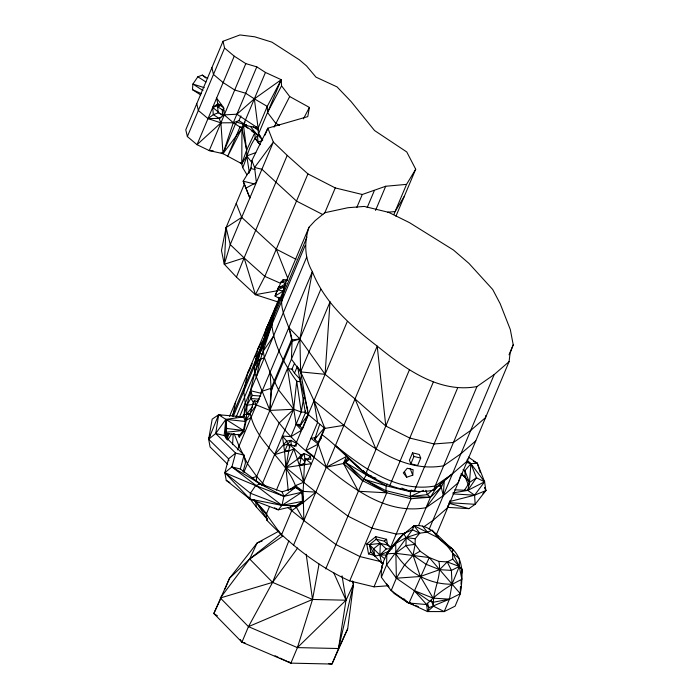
<?xml version="1.0" encoding="UTF-8"?>
<svg xmlns="http://www.w3.org/2000/svg" width="699" height="699" viewBox="0 0 699 699"><rect width="100%" height="100%" fill="white"/><g stroke="black" fill="none" stroke-linecap="round" stroke-linejoin="round"><path stroke-width="1.05" d="M381.086 561.716L359.95 556.579L335.966 544.565L303.89 520.554L303.086 491.397L303.628 482.284L314.078 457.443L318.22 444.127L324.825 428.417L313.991 400.719L300.631 371.894L291.422 359.164L292.06 341.121C290.889 325.856 278.831 311.894 282.204 296.14L281.382 298.097L283.462 292.977L285.489 283.191L286.144 283.418L281.103 281.95L278.866 287.28M225.62 437.889L225.847 419.383L218.647 414.734L212.181 419.147L208.669 439.225L210.076 446.958L227.673 464.285M460.423 586.749L460.326 593.739L455.101 606.164L444.223 611.59L427.465 611.564L409.02 603.036L391.143 590.629L381.401 577.252C379.601 555.251 398.054 537.977 414.114 525.735C431.134 523.542 440.58 539.881 452.375 548.846C464.73 560.581 462.458 578.527 460.326 593.739L449.448 599.165L429.099 607.676L427.465 611.564L426.617 604.548L414.245 590.611L396.368 578.204L386.626 564.827L386.8 553.835L403.568 533.643L412.427 529.755L414.114 525.735L437.679 537.566L452.375 548.846L453.293 550.812M391.143 590.629L396.368 578.204L404.284 565.334L413.022 555.242L415.127 544.364L415.215 538.746L419.688 533.188L427.395 532.131L432.34 530.165L437.679 537.566L447.884 546.679L452.865 553.529L459.295 566.478L461.864 579.322C448.907 585.579 436.377 593.905 426.617 604.548L409.02 603.036L429.247 557.549L420.099 551.188L415.127 544.364L406.102 537.61L403.568 533.643L406.171 532.542M461.724 573.669L462.013 569.44L452.769 559.13L452.375 548.846L447.884 546.679M274.462 310.784L266.153 329.194L264.126 338.98L254.724 372.882L247.018 405.193L246.249 420.361L243.829 431.554L239.207 437.137L238.097 434.306M404.835 533.372L396.211 534.036L371.912 528.129L347.927 516.107L315.852 492.105L303.628 482.284L304.353 465.141L305.288 458.658L311.003 459.357L310.225 456.202L304.048 453.537L301.007 455.066L297.424 459.313L285.917 467.491L288.241 490.733M278.106 301.985L255.415 294.672L236.437 277.11L224.327 264.239L226.092 227.559L244.65 183.418M475.783 440.851L460.903 453.738L443.673 465.77C405.638 472.795 371.798 447.858 343.925 425.324L324.825 428.417L308.189 414.507L308.294 412.34M306.127 412.279L301.243 412.034L293.65 409.264L269.875 410.409L254.724 372.882L254.218 366.617L258.071 348.417L264.405 338.482L262.859 346.049L263.261 351.116L264.388 357.731L270.076 372.226L271.09 388.478L269.875 410.409C282.186 428.172 296.638 444.555 314.078 457.443C346.04 482.642 381.977 515.6 426.049 507.701L443.28 495.67L458.16 482.782L460.527 475.766M387.263 484.075L386.189 485.831L385.909 490.663L386.757 492.812L349.718 580.93C318.394 566.714 290.723 544.923 266.887 520.283L266.302 514.149L269.526 506.487M232.557 444.669L233.213 433.773M275.694 306.485L274.139 312.636L263.602 340.404L271.841 324.686L274.139 312.636L283.2 291.081L285.489 283.191L283.2 291.081L283.462 292.977L281.636 301.383M412.76 475.206L413.118 469.676L407.272 468.26L403.314 472.908L406.704 477.225L412.76 475.206L410.138 468.522M256.306 481.847L256.682 476.438L279.084 423.14L293.65 409.264L296.717 381.208C284.598 364.66 273.991 345.376 271.841 324.686L262.955 347.237L256.262 358.753L232.243 415.879M460.842 586.347L460.326 593.739L429.247 557.549L395.555 553.302L386.8 553.835L403.568 533.643M460.991 584.233L461.279 580.004M225.943 438.02L226.651 428.461L225.847 419.383L243.567 416.919L247.018 405.193L252.383 395.451L250.522 390.715L260.648 393.179L261.907 390.182M436.167 535.102L509.082 361.645L510.087 353.318L513.215 344.799L510.322 329.57L500.196 303.75L492.699 289.491L468.924 263.374L453.459 250.032L409.492 222.649L388.618 212.33L364.319 206.432L347.997 207.708L324.852 212.697L315.013 220.762L308.984 227.289C304.126 242.09 304.353 257.844 312.357 271.658L299.906 338.971L291.483 339.959L271.09 388.478L270.967 390.016L271.658 389.631L292.06 341.121L288.853 327.56L299.906 338.971L325.087 374.315L355.022 398.928L385.796 426.032L409.78 438.055L434.079 443.961L453.468 442.476L470.698 430.444L485.578 417.556L485.831 415.468M258.176 401.977L254.357 400.483L253.055 403.594L269.875 410.409L271.78 388.094L262.09 391.239M291.483 339.959L291.361 341.505L299.906 338.971L300.631 371.894L308.189 414.507M253.055 403.594L250.216 413.354C256.035 442.738 285.105 458.57 295.432 485.648L295.494 487.308L301.977 492.166L303.567 502.223L296.324 505.613L278.254 509.833L249.971 499.077L250.425 493.249L255.624 485.63L260.308 483.865L282.134 491.851L295.494 487.308L303.086 491.397L315.852 492.105L303.567 502.223L291.675 510.742L281.435 535.093L266.302 514.149L254.952 501.323M447.316 507.36L468.933 508.636L475.163 504.311L474.586 495.189L467.788 490.392L469.475 482.493L470.916 463.725L466.932 460.091M200.648 94.915L192.443 89.638L192.915 84.055L197.852 76.776L202.352 75.099L207.76 78.585M243.051 471.816L245.454 462.913L244.065 455.145L224.161 435.564L225.847 419.383L245.34 421.445L250.216 413.354L256.21 405.21L254.357 400.483M225.436 437.312L225.655 435.294M252.208 363.655L247.621 373.266L243.768 391.457L245.305 403.14L244.038 414.708L246.249 420.361L250.993 417.635M461.663 572.516L462.013 569.44L461.095 567.483M254.838 184.02L243.173 181.181L249.849 197.966L243.173 181.181L250.906 168.546L251.858 160.525L267.874 128.17L307.77 116.619L309.412 107.428L289.692 96.541L281.557 85.846L281.251 79.703L265.454 72.443L256.795 66.859L245.812 63.618L234.244 56.173L224.58 48.039L222.998 41.276L239.932 34.95L254.707 36.802L271.911 42.141L299.373 59.826L306.573 65.951L315.939 77.126L337.049 86.894L351.073 101.547L374.55 130.538L406.774 151.971L415.704 169.21L395.949 216.209M437.679 537.566L437.871 535.932M424.214 526.53L432.838 520.519L447.718 507.631L447.963 505.543M467.552 458.955L467.299 461.034L433.397 490.209C409.509 495.049 386.136 485.438 365.726 473.773C350.627 461.384 337.879 446.425 322.134 434.813M278.988 531.1L257.136 542.957L229.499 578.326L213.824 613.504L241.933 642.18L290.889 663.133L331.981 664.05L347.665 628.89L353.502 584.198L352.619 581.122M228.923 460.746L228.573 458.815L208.669 439.225L215.729 433.511L218.647 414.734L243.567 416.919L245.34 421.445L243.392 430.453L239.687 434.892L239.207 437.137M328.783 663.692L331.981 664.05L338.508 648.523L346.014 600.196L353.502 584.198L352.2 581.21M292.846 369.308L287.507 368.478L296.105 424.267L301.584 430.226L290.88 436.692L301.243 412.034L303.777 397.355M235.659 401.715L232.828 415.984M319.041 564.102L312.532 599.462L297.416 647.606L290.889 663.133L280.002 658.082M288.608 450.401L274.567 454.673L286.704 441.095L290.898 440.344L296.656 443.498L296 446.189L289.867 444.721L285.917 467.491L303.628 482.284L295.432 485.648L289.84 489.606M296.079 259.346L276.28 249.185L241.688 217.38L226.092 227.559L221.461 250.513L224.327 264.239L244.108 257.887L287.202 155.388L273.335 142.089L267.874 128.17L264.912 135.222M303.628 482.284L299.487 465.586L301.173 457.478L301.007 455.066L289.867 444.721M256.402 376.744L260.439 359.277L271.841 324.686M262.142 541.026L257.136 542.957L249.683 558.982L220.351 597.968L248.46 626.645L297.416 647.606L338.508 648.523L353.502 584.198M295.432 485.648L303.086 491.397L301.977 492.166L302.387 501.332L296.324 505.613L281.968 505.386L249.971 499.077L226.249 480.396L224.851 472.664L231.902 466.949L235.624 453.101L215.729 433.511L225.847 419.383L243.392 430.453L243.829 431.554M262.038 485.054L240.342 468.994L244.065 455.145L235.624 453.101L228.573 458.815L224.851 472.664L249.971 499.077M427.465 611.564L433.502 606.216C432.043 591.048 442.214 576.858 438.876 561.393L429.247 557.549M226.45 438.264L227.944 433.17M224.327 264.239L230.251 244.589L273.335 142.089L254.585 167.489L256.367 182.465L245.908 188.145M264.239 335.179L266.153 329.194L279.714 298.508M447.718 507.631L449.973 500.633M246.948 174.75L242.71 167.629L241.767 163.749L222.981 153.64L233.3 122.736L256.795 66.859M319.688 424.354L314.629 439.488L318.255 442.432L321.453 438.063M278.621 286.992L275.048 296.035L283.2 291.081L277.652 289.823L284.633 286.808L278.621 286.992L275.048 296.035L279.932 298.84L278.814 297.232M325.734 568.907L362.772 480.798L367.325 473.206M468.426 485.543L469.475 482.493L476.421 477.766L484.599 481.803L485.866 490.567L475.163 504.311L449.282 502.695M242.71 167.629C247.525 156.864 249.63 141.626 259.268 134.269M244.982 122.124L243.401 124.903L254.969 132.347L246.642 150.119L241.767 163.749L240.107 162.535M210.242 435.215L208.669 439.225L218.647 414.734M288.87 540.746L272.601 582.372L248.46 626.645L241.933 642.18L245.069 642.975M264.126 338.98L256.262 358.753L306.966 237.075M236.437 277.11L244.108 257.887L230.251 244.589L226.092 227.559M297.722 367.158L305.428 412.838L308.635 414.131L302.527 428.976L299.81 426.006L296.105 424.267L300.981 424.511M305.288 458.658L311.466 463.655L285.917 467.491L284.598 451.633L287.752 444.057L290.898 440.344L291.3 445.42M262.78 140.018L258.403 134.26L281.251 79.703L254.357 98.839L236.882 114.225L224.265 114.872L219.11 118.376L208.005 118.603L198.333 110.468L196.751 103.705M222.998 41.276L185.785 129.796L187.367 136.558L197.031 144.693L209.254 150.591L222.981 153.64L241.968 128.319L265.454 72.443M187.367 136.558L224.58 48.039M234.244 56.173L197.031 144.693L220.91 122.849L233.3 122.736L238.953 120.639L240.937 115.912M245.812 63.618L209.254 150.591L213.309 150.888M221.102 152.819L222.981 153.64L235.397 124.099L236.891 122.15L242.3 123.872L243.741 126.143M248.87 173.396L251.395 167.376M274.017 127.166L289.692 96.541M287.202 155.388L307.927 173.894L264.842 276.393L255.415 294.672L277.826 290.662M282.501 281.417L283.244 279.635L287.324 279.836M229.517 416.324L279.364 297.757M283.855 287.079L308.984 227.289M233.457 415.984L305.14 245.48M226.677 439.592L229.097 433.843M236.026 417.355L260.439 359.277L264.388 357.731M324.694 213.09L335.267 187.926L362.274 194.488L385.699 186.257L406.547 184.37L415.704 169.21M239.53 416.875L306.669 257.162M237.424 449.92L312.357 271.658C324.659 303.165 351.108 326.005 377.215 346.127C405.088 368.653 438.928 393.589 476.963 386.564L494.202 374.542L509.082 361.645M243.846 472.332L320.797 289.281M356.77 207.577L362.274 194.488M367.185 207.586L374.376 190.477M307.857 410.96L300.098 379.251L301.662 375.52M375.546 210.416L385.699 186.257M261.802 485.036L293.65 409.264L278.525 389.85L270.076 372.226M225.008 589.004L229.499 578.326L249.683 558.982L280.972 534.08M276.428 490.06L293.755 448.854L288.591 451.196L284.598 451.633L282.396 436.036L291.352 436.665M296.359 442.642L347.281 321.514M393.86 214.541L406.547 184.37M293.659 544.905L377.215 346.127L385.796 426.032M371.623 476.002L365.726 473.773L335.433 445.516C363.314 468.05 397.146 492.978 435.189 485.954L452.419 473.931L444.319 480.222L441.366 487.247L430.444 497.234L411.064 498.719L386.757 492.812L358.377 491.257L343.489 463.472L346.433 456.456L326.293 467.255L318.22 444.127L310.985 438.229L315.205 437.731M409.291 370.129L365.726 473.773L362.999 470.523M389.71 485.796L433.275 382.152M412.532 452.83L409.422 460.222L410.846 463.848L417.6 465.482L420.702 458.09L419.286 454.472L412.532 452.83L413.957 456.456L410.846 463.848M349.718 580.93L374.017 586.837L382.204 567.352M390.444 547.771L411.064 498.719L410.217 496.561L410.488 491.738L411.571 489.982M410.06 490.252L414.009 491.703L457.583 388.05M394.341 545.84L395.547 542.974M381.401 577.252L386.626 564.827L412.427 529.755L419.688 533.188L406.102 537.61L395.678 543.411L396.368 578.204L420.387 576.492L439.601 569.659L451.397 570.393L459.295 566.478L459.418 558.545L452.865 553.529M418.526 525.587L430.444 497.234L436.866 486.775M476.963 386.564L433.397 490.209L444.319 480.222L443.28 495.67L440.326 483.009M429.125 529.353L494.202 374.542M509.021 354.786L513.215 344.799M318.255 442.432L324.843 427.29L314.629 439.488L316.35 436.709M294.506 363.297L291.876 369.273L294.462 373.126L300.098 379.251M294.462 373.126L297.521 366.154M275.336 308.844L276.647 305.944M220.683 598.763L213.824 613.504L217.424 615.828M338.508 648.523L347.665 628.89M274.139 312.636L266.153 329.194L267.49 327.744M281.251 79.703L267.245 106.397L258.106 128.144L258.403 134.26L260.736 136.331M279.434 125.287L275.677 123.216L267.542 112.522L281.557 85.846M303.41 118.856L309.412 107.428M250.085 368.609L247.621 373.266L249.753 369.491M404.284 196.384L395.118 211.552L387.823 212.208M211.893 67.681L213.483 74.444L223.147 82.578L234.715 90.022L245.69 93.264L254.357 98.839L258.106 128.144L243.401 124.903L246.642 150.119L246.764 155.956L241.767 163.749L241.968 128.319L233.3 122.736L224.265 114.872L223.628 107.629L216.62 98.105L217.826 103.906L223.628 107.629M464.398 490.375L469.475 482.493L464.844 470.715L463.061 469.475M254.218 366.617L258.385 360.422L260.439 359.277M227.559 440.117L231.605 434.149M263.261 351.116L273.37 336.368M297.643 548.007L272.601 582.372L220.351 597.968M305.227 464.066L299.487 465.586L297.424 459.313L301.173 457.478L304.048 453.537L305.236 460.536M307.892 459.374L310.225 456.202M308.635 414.131L299.81 426.006L305.428 412.838L305.384 410.715M426.049 507.701L441.366 487.247L439.453 484.879M242.046 417.093L244.038 414.708L246.476 414.367L252.365 406.844M326.293 467.255L343.489 463.472L348.085 457.609M381.575 566.26L382.921 564.591M294.139 446.486L296.656 443.498M254.401 357.145L255.694 355.721M266.887 520.283L267.516 519.593L255.668 501.349L254.104 499.872M258.071 348.417L259.268 347.115M283.244 279.635L281.103 281.95L287.298 280.439M482.922 493.712L485.866 490.567L484.914 487.535M412.786 527.16L414.114 525.735L419.688 533.188M245.2 126.003L246.537 124.597M375.966 478.186L366.678 475.093L345.725 462.642L364.162 479.278L386.757 492.812L362.772 480.798L343.489 463.472L345.725 462.642L349.081 459.129L366.678 475.093L386.189 485.831L410.488 491.738L414.787 491.065M257.232 401.383L258.682 399.907M452.769 559.13L447.238 561.917L439.601 569.659L425.953 564.215L413.022 555.242L405.988 545.569L406.102 537.61L415.215 538.746M297.416 647.606L346.014 600.196L342.056 575.862M391.667 548.829L386.25 548.925L379.845 555.006L374.979 556.177L370.82 552.07L369.465 544.652L376.219 539.209L384.258 541.157L392.095 548.794M432.672 489.842L427.412 494.639L410.217 496.561L385.909 490.663L364.162 479.278L386.189 485.831M375.389 555.574L368.522 553.905L366.739 543.988L375.765 536.666L386.564 539.287L387.648 545.264M384.258 541.157L386.564 539.287M368.522 553.905L370.82 552.07M343.489 463.472L349.081 459.129M293.763 488.54L295.494 487.308L291.867 489.02M282.868 536.019L249.683 558.982L272.601 582.372L312.532 599.462L346.014 600.196L333.659 572.595M220.919 104.535L217.642 106.79L218.132 112.548L222.736 115.501L224.641 114.819M223.89 108.616L222.256 109.743L222.736 115.501L224.449 114.505M222.981 153.64L220.91 122.849L219.11 118.376L213.309 114.653L212.706 107.419L217.826 103.906M222.736 115.501L224.379 114.383M279.338 287.639L285.297 283.943M420.099 551.188L413.022 555.242L420.387 576.492L433.109 598.143L449.448 599.165L452.043 584.181L459.295 566.478L447.238 561.917L438.876 561.393M292.645 488.811L295.494 487.308L283.908 496.377L281.968 505.386L278.254 509.833L274.48 507.824M318.22 444.127L305.76 450.654L317.591 422.511L313.991 400.719L343.925 425.324M220.91 122.849L208.005 118.603L213.309 114.653L218.988 112.565L212.706 107.419L219.005 104.151M258.385 360.422L260.998 359.094M299.487 465.586L304.703 462.974M423.62 490.287L410.217 496.561L430.444 497.234L427.412 494.639L425.848 490.27M248.46 626.645L312.532 599.462L306.179 554.263M389.893 550.856L379.845 555.006L369.465 544.652L366.739 543.988M414.009 491.703L415.949 490.943M212.706 107.419L218.35 105.322M219.538 106.082L217.642 106.79L224.091 110.931M219.11 118.376L220.989 117.677M249.202 171.596L246.764 155.956L255.817 152.574M251.727 478.046L256.682 476.438L265.445 486.329M412.497 491.1L410.488 491.738L401.829 488.051M262.151 140.63L258.045 141.923L255.091 138.184L254.969 132.347L262.457 139.678M283.462 445.368L287.752 444.057L289.963 447.159M249.709 413.974L246.476 414.367L250.216 413.354M450.278 501.41L474.586 495.189L485.866 490.567L484.695 487.596M284.598 451.633L288.748 450.768M246.476 414.367L249.491 413.852M452.9 492.935L467.788 490.392L484.599 481.803L477.312 463.227L468.321 457.059M415.127 544.364L405.988 545.569L395.555 553.302C407.071 572.472 429.736 584.67 452.043 584.181L451.397 570.393L447.238 561.917M253.291 404.459L247.018 405.193L245.305 403.14M226.52 432.183L243.392 430.453L226.651 428.461M480.161 472.341L477.312 463.227L470.916 463.725L466.862 462.502M374.017 586.837L388.024 585.762M243.156 126.938L239.967 127.043L227.551 156.585L241.968 128.319L246.642 150.119M386.722 555.006L379.845 555.006L380.37 543.35L376.219 539.209L375.765 536.666M383.55 563.044L381.549 563.01L374.979 556.177L369.465 544.652L380.37 543.35L388.408 545.299L389.413 547.116M454.734 489.798L467.788 490.392L476.421 477.766L470.916 463.725L467.334 461.244M452.969 493.913L474.586 495.189L484.599 481.803L470.916 463.725L464.844 470.715L465.263 477.172L468.409 485.202M252.383 395.451L260.71 396.062M250.522 390.715L251.072 398.552L259.408 399.164M225.602 433.406L239.687 434.892M300.972 381.864L296.717 381.208L301.243 412.034M409.02 603.036L411.047 603.394M410.61 603.115L407.473 602.521L394.035 593.416L392.165 590.97M250.906 168.546L254.986 169.542M413.957 456.456L420.702 458.09M215.729 433.511L224.161 435.564M303.567 502.223L302.387 501.332L281.968 505.386L231.902 466.949L240.342 468.994M383.568 563.499L381.549 563.01L379.845 555.006L384.782 558.781M449.169 503.324L468.933 508.636M219.652 415.049L221.67 415.687M204.265 87.655L192.915 84.055L202.981 90.538M413.397 604.757L407.473 602.521L403.891 598.737M415.372 605.5L418.343 606.618M258.35 483.114L283.908 496.377L301.977 492.166L281.968 505.386L250.425 493.249L224.851 472.664L255.624 485.63L283.908 496.377L282.134 491.851M433.109 598.143L414.245 590.611L429.501 601.14L433.756 602.171L449.448 599.165L444.223 611.59L433.502 606.216L431.327 600.659M280.753 283.375L264.842 276.393L244.108 257.887L255.415 294.672M450.471 548.016L452.375 548.846M192.443 89.638L201.347 93.657M275.048 655.784L278.019 657.165M473.398 461.384L477.312 463.227M307.927 173.894L335.267 187.926M322.903 214.619L296.507 201.076L261.915 169.263L254.585 167.489L251.858 160.525M259.932 353.012L262.632 354.48M254.357 98.839L267.245 106.397L267.542 112.522M231.902 466.949L260.308 483.865M226.249 480.396L229.91 482.581M197.852 76.776L205.969 82.001M236.882 114.225L258.106 128.144L255.519 126.458M238.953 120.639L246.747 125.654M220.639 113.622L223.933 115.746M438.789 485.587L441.366 487.247M288.311 661.481L290.889 663.133M253.195 126.79L258.516 130.398M460.79 474.079L465.263 477.172L469.475 482.493M243.401 124.903L247.778 128.135M251.282 130.722L253.903 132.661M294.707 506.024L296.402 507.299L303.89 520.554L287.647 507.378M307.044 451.143L313.79 456.508M202.352 75.099L205.655 77.886M463.664 475.722L466.565 478.894M386.25 548.925L380.37 543.35L373.616 548.794L374.979 556.177M461.349 473.38L465.263 477.172M294.943 505.84L296.402 507.299L296.324 505.613M256.917 127.541L258.385 129.044M345.725 462.642L362.772 480.798M248.661 497.094L256.367 506.985L267.516 519.593M301.173 457.478L304.947 461.812M282.396 436.036L286.704 441.095L287.752 444.057M363.218 470.925L366.678 475.093M422.493 526.067L427.395 532.131M250.417 126.397L257.407 135.248L258.045 141.923L259.949 144.51M426.617 604.548L429.099 607.676L427.281 603.054M246.764 155.956L251.797 162.465M260.107 144.693L255.091 138.184L259.434 143.959M386.564 583.639L389.055 586.898M460.763 567.719L462.013 569.44M256.682 476.438L247.472 463.708L239.032 446.093L234.104 433.529M240.281 639.533L241.933 642.18M251.072 398.552L253.405 402.685M280.413 533.232L281.435 535.093M298.534 368.032L301.557 373.65M271.09 388.478L271.658 389.631M355.022 398.928L376.001 449.335M276.28 249.185L287.743 278.176M404.459 471.502L406.704 477.225M236.227 203.461L241.688 217.38M293.755 448.854L297.424 459.313M290.373 506.653L291.675 510.742M266.712 515.967L266.302 514.149L267.001 514.132L255.668 501.349L256.367 506.985M330.007 302.003L325.087 374.315L300.631 371.894L330.007 302.003"/></g></svg>
